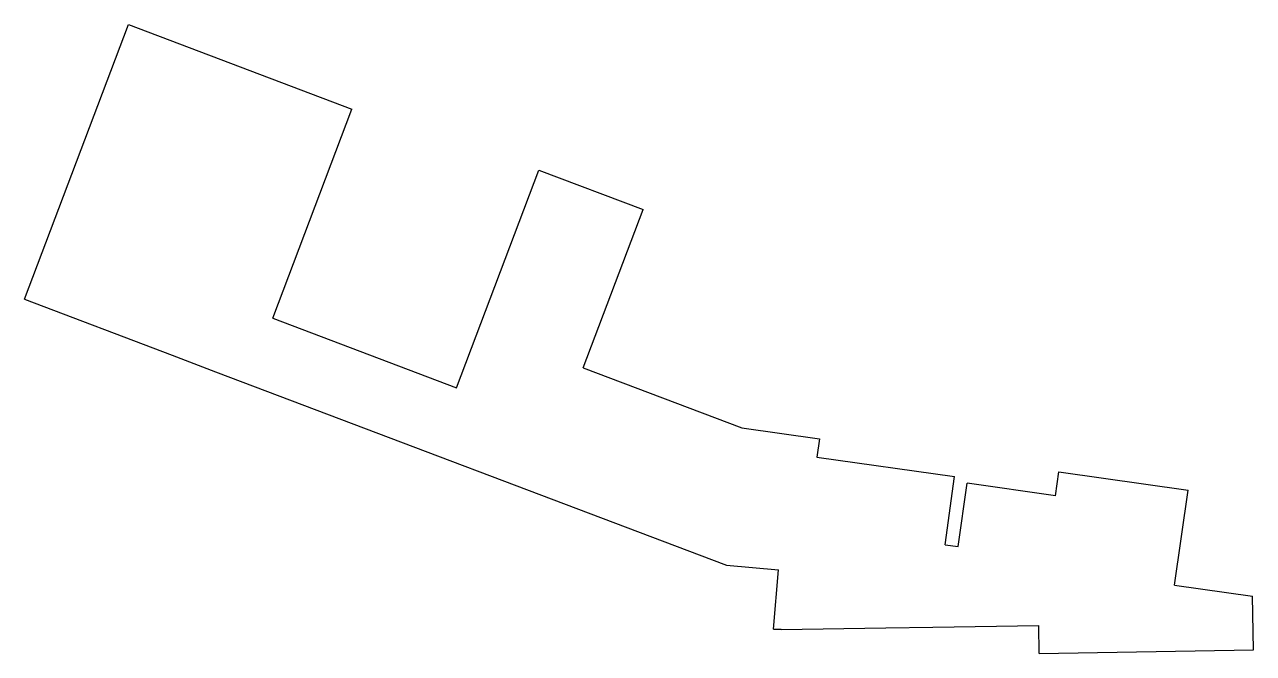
# Model space of a CAD drawing. Header units: metres. Extents: x 2 to 1119, y 11 to 583.
import ezdxf

# ---------------------------------------------------------------- set-up
doc = ezdxf.new("R2010")
doc.units = ezdxf.units.M

msp = doc.modelspace()

# ---------------------------------------------------------------- linework, layer by layer
for p, q in [((2, 333), (96.6, 582.7)), ((96.6, 582.7), (299.6, 505.8)), ((227.6, 315.8), (299.6, 505.8)), ((394.6, 252.5), (469.6, 450.4)), ((469.6, 450.4), (564.5, 414.5)), ((510, 270.8), (564.5, 414.5)), ((2, 333), (136.3, 282.1)), ((227.6, 315.8), (394.6, 252.5)), ((136.3, 282.1), (175.6, 267.2)), ((510, 270.8), (654.3, 216.2)), ((175.6, 267.2), (640.1, 91.2)), ((654.3, 216.2), (724.7, 206.2)), ((724.7, 206.2), (722.4, 189.6)), ((722.4, 189.6), (847.7, 171.9)), ((839, 109.9), (847.7, 171.9)), ((939.4, 154.4), (942.4, 176.1)), ((942.4, 176.1), (1059.9, 159.5)), ((850.9, 108.2), (859.1, 165.8)), ((939.4, 154.4), (859.1, 165.8)), ((1047.7, 73), (1059.9, 159.5)), ((839, 109.9), (850.9, 108.2)), ((640.1, 91.2), (687.6, 87.2)), ((683.1, 33.1), (687.6, 87.2)), ((1047.7, 73), (1118.6, 63.1)), ((1119.4, 14.3), (1118.6, 63.1)), ((690, 32.8), (785.1, 34.3)), ((785.1, 34.3), (828, 35)), ((828, 35), (924.2, 36.6)), ((924.6, 11.1), (924.2, 36.6)), ((683.1, 33.1), (690, 33)), ((690, 32.8), (690, 33)), ((924.6, 11.1), (1119.4, 14.3))]:
    msp.add_line(p, q)

doc.saveas('drawing.dxf')
